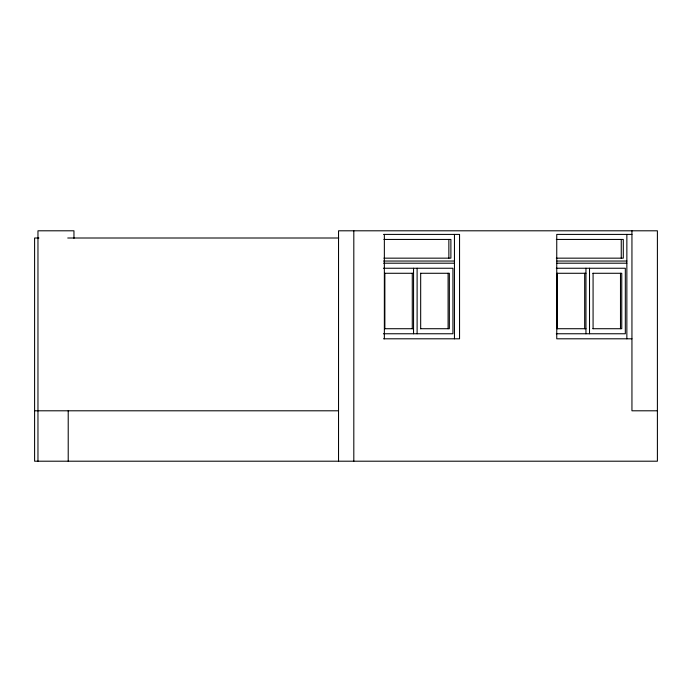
<?xml version="1.0" encoding="UTF-8"?>
<svg xmlns="http://www.w3.org/2000/svg" width="692" height="692" viewBox="0 0 692 692"><rect width="100%" height="100%" fill="white"/><g stroke="black" fill="none" stroke-linecap="round" stroke-linejoin="round"><path stroke-width="1.04" d="M383.558 234.406L459.549 234.406L459.549 338.803L383.558 338.803M631.943 234.406L556.749 234.406L556.749 338.803L631.943 338.803M38.916 238.005L34.6 238.005L34.6 461.201L657.4 461.201L657.4 230.799L338.535 230.799L338.535 461.201M67.738 238.005L338.725 238.005M383.904 239.441L450.89 239.441L450.89 258.159L383.904 258.159M556.307 239.441L623.293 239.441L623.293 258.159L556.307 258.159M383.558 261.04L454.454 261.04M557.034 261.04L626.857 261.04M383.558 263.202L454.454 263.202M557.034 263.202L626.857 263.202M383.403 268.245L452.931 268.245L452.931 333.76L383.403 333.76M556.307 268.245L625.326 268.245L625.326 333.76L556.307 333.76M384.648 273.279L413.548 273.279M420.468 273.279L449.368 273.279L449.368 328.717L420.468 328.717M557.051 273.279L585.951 273.279M592.862 273.279L621.762 273.279L621.762 328.717L592.862 328.717M384.648 328.717L413.548 328.717M557.051 328.717L585.951 328.717M34.6 410.797L338.535 410.797M657.4 410.797L631.943 410.797L631.943 230.799M626.857 234.406L626.857 338.803M621.252 239.441L621.252 258.159M620.49 273.279L620.49 328.717M593.079 273.279L593.079 328.717M589.515 268.245L589.515 333.76M585.951 268.245L585.951 333.76M584.671 273.279L584.671 328.717M557.259 273.279L557.259 328.717M454.454 234.406L454.454 338.803M448.857 239.441L448.857 258.159M448.096 273.279L448.096 328.717M420.675 273.279L420.675 328.717M417.112 268.245L417.112 333.76M413.548 268.245L413.548 333.76M412.276 273.279L412.276 328.717M384.864 273.279L384.864 328.717M384.354 234.406L384.354 338.803M353.811 230.799L353.811 461.201M73.957 238.351L73.957 230.799L37.965 230.799L37.965 461.201M68.214 410.797L68.214 461.201"/></g></svg>
